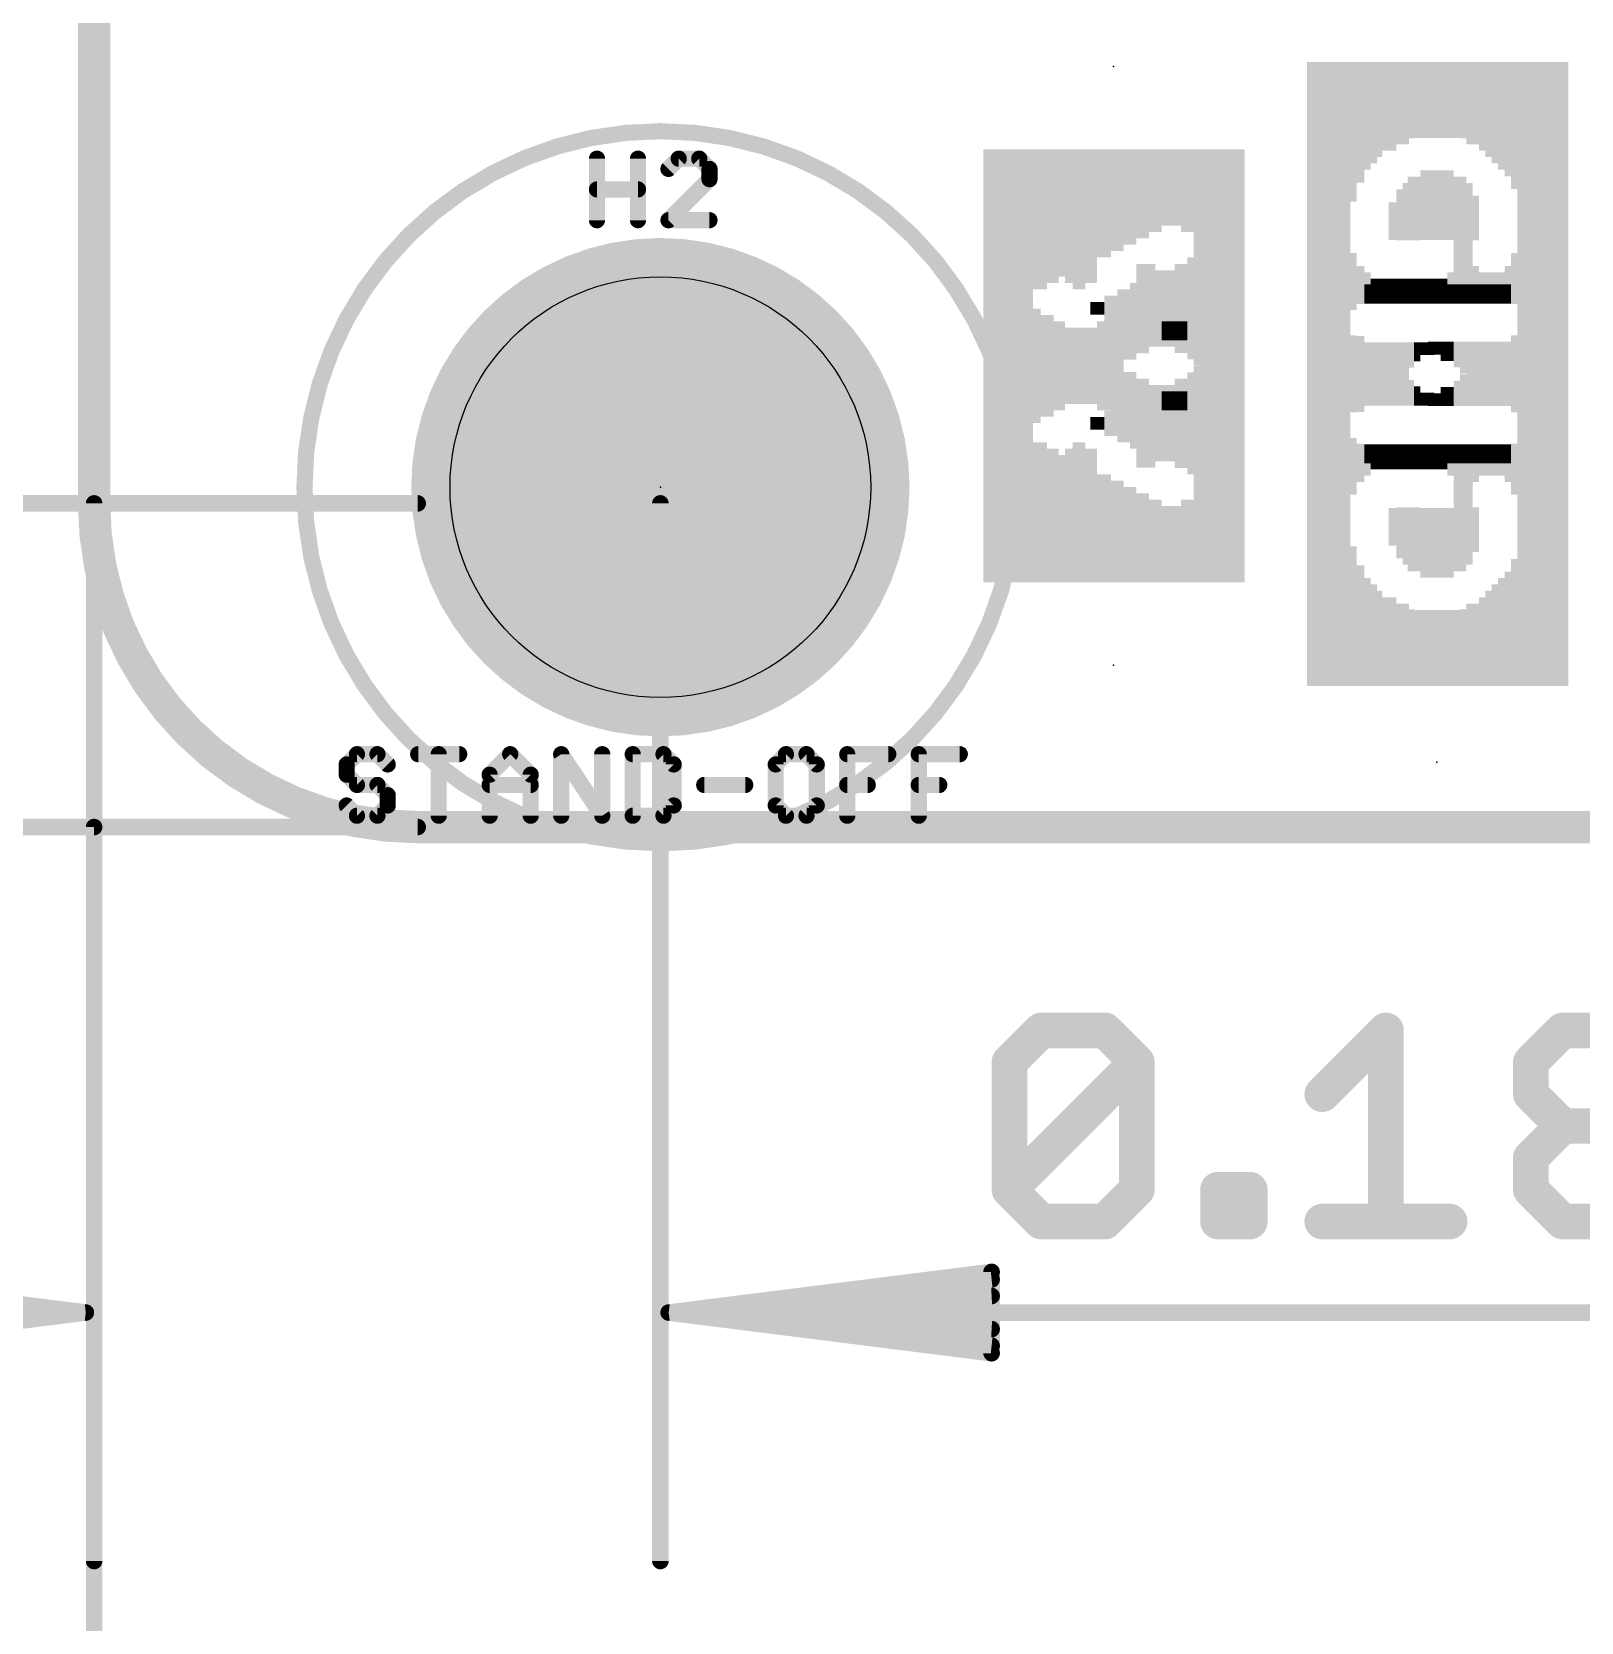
# Model space of a CAD drawing. Extents: x -38 to 69, y -24 to 44.
# Drawn here: x -0.49 to 11.67, y -6.24 to 6.24 of the extents above; entities that cross this region are included whole.
import ezdxf

# ---------------------------------------------------------------- set-up
doc = ezdxf.new("R2010")
doc.units = 0
for name, color, linetype in [('1', 12, 'CONTINUOUS'), ('16', 132, 'CONTINUOUS'), ('20', 53, 'CONTINUOUS'), ('21', 41, 'CONTINUOUS'), ('22', 40, 'CONTINUOUS'), ('23', 53, 'CONTINUOUS'), ('24', 53, 'CONTINUOUS'), ('25', 253, 'CONTINUOUS'), ('27', 253, 'CONTINUOUS'), ('29', 253, 'CONTINUOUS'), ('30', 253, 'CONTINUOUS'), ('39', 12, 'CONTINUOUS'), ('41', 12, 'CONTINUOUS'), ('42', 132, 'CONTINUOUS'), ('47', 253, 'CONTINUOUS')]:
    doc.layers.add(name, color=color, linetype=linetype)

# ---------------------------------------------------------------- blocks, each defined once
blk = doc.blocks.new('RECT')
blk.add_solid([(-0.5, -0.5), (0.5, -0.5), (-0.5, 0.5), (0.5, 0.5)])

msp = doc.modelspace()

# ---------------------------------------------------------------- linework, layer by layer
at = {"layer": '1', "const_width": 0.254}
for points in [[(0, 31.115), (0, 2.54)], [(2.54, 0), (31.75, 0)]]:
    msp.add_lwpolyline(points, dxfattribs=at)
at = {"layer": '1'}
for points, const_width in [([(0, 2.54, 0.4142), (2.54, 0)], 0.254), ([(0.0635, 2.54, 1), (-0.0635, 2.54)], 0.127), ([(-0.0635, 2.54, 1), (0.0635, 2.54)], 0.127), ([(2.54, 0.0635, 1), (2.54, -0.0635)], 0.127), ([(2.54, -0.0635, 1), (2.54, 0.0635)], 0.127)]:
    msp.add_lwpolyline(points, format="xyb", dxfattribs=dict(at, const_width=const_width))
at = {"layer": '16', "const_width": 0.254}
for points in [[(0, 2.54), (0, 31.115)], [(31.75, 0), (2.54, 0)]]:
    msp.add_lwpolyline(points, dxfattribs=at)
at = {"layer": '16'}
for points, const_width in [([(0, 2.54, 0.4142), (2.54, 0)], 0.254), ([(0.0635, 2.54, 1), (-0.0635, 2.54)], 0.127), ([(-0.0635, 2.54, 1), (0.0635, 2.54)], 0.127), ([(2.54, 0.0635, 1), (2.54, -0.0635)], 0.127), ([(2.54, -0.0635, 1), (2.54, 0.0635)], 0.127)]:
    msp.add_lwpolyline(points, format="xyb", dxfattribs=dict(at, const_width=const_width))
at = {"layer": '20', "const_width": 0.254}
for points in [[(0, 31.115), (0, 2.54)], [(2.54, 0), (31.75, 0)]]:
    msp.add_lwpolyline(points, dxfattribs=at)
at = {"layer": '20'}
for points, const_width in [([(0, 2.54, 0.4142), (2.54, 0)], 0.254), ([(0.0635, 2.54, 1), (-0.0635, 2.54)], 0.127), ([(-0.0635, 2.54, 1), (0.0635, 2.54)], 0.127), ([(2.54, 0.0635, 1), (2.54, -0.0635)], 0.127), ([(2.54, -0.0635, 1), (2.54, 0.0635)], 0.127)]:
    msp.add_lwpolyline(points, format="xyb", dxfattribs=dict(at, const_width=const_width))
msp.add_circle((4.445, 2.667), 1.651, dxfattribs=at)
at = {"layer": '23'}
for p in [(8.001, 5.969), (4.445, 2.667)]:
    msp.add_point(p, dxfattribs=at)
at = {"layer": '24'}
for p in [(8.001, 1.27), (10.541, 0.508)]:
    msp.add_point(p, dxfattribs=at)
at = {"layer": '25', "const_width": 0.0635}
for points in [[(3.9789, 5.2455, 1), (3.9154, 5.2455)], [(4.3009, 5.2455, 1), (4.2374, 5.2455)], [(4.589, 5.2773, 1), (4.589, 5.2138)], [(4.6115, 5.2231, 1), (4.5665, 5.268)], [(4.7725, 5.268, 1), (4.7276, 5.2231)], [(4.75, 5.2138, 1), (4.75, 5.2773)], [(4.486, 5.1875, 1), (4.531, 5.1426)], [(4.8623, 5.165, 1), (4.7988, 5.165)], [(4.8081, 5.1426, 1), (4.853, 5.1875)], [(4.853, 5.0621, 1), (4.8081, 5.107)], [(3.9472, 5.0358, 1), (3.9472, 4.9723)], [(4.2692, 4.9723, 1), (4.2692, 5.0358)], [(4.7988, 5.0845, 1), (4.8623, 5.0845)], [(3.9154, 4.7625, 1), (3.9789, 4.7625)], [(4.2374, 4.7625, 1), (4.3009, 4.7625)], [(4.486, 4.785, 1), (4.531, 4.74)], [(4.5085, 4.7942, 1), (4.5085, 4.7308)], [(4.8305, 4.7308, 1), (4.8305, 4.7942)]]:
    msp.add_lwpolyline(points, format="xyb", dxfattribs=at)
at = {"layer": '25', "const_width": 0.127}
for points in [[(3.9472, 4.7625), (3.9472, 5.2455)], [(4.2692, 5.2455), (4.2692, 4.7625)], [(4.589, 5.2455), (4.5085, 5.165)], [(4.75, 5.2455), (4.589, 5.2455)], [(4.8305, 5.165), (4.75, 5.2455)], [(4.5085, 4.7625), (4.8305, 5.0845)], [(4.8305, 5.0845), (4.8305, 5.165)], [(3.9472, 5.004), (4.2692, 5.004)], [(4.8305, 4.7625), (4.5085, 4.7625)]]:
    msp.add_lwpolyline(points, dxfattribs=at)
at = {"layer": '27', "const_width": 0.127}
for points in [[(2.0631, 0.5719), (1.9826, 0.4914)], [(2.2241, 0.5719), (2.0631, 0.5719)], [(2.3046, 0.4914), (2.2241, 0.5719)], [(2.5439, 0.5719), (2.8659, 0.5719)], [(2.7049, 0.0889), (2.7049, 0.5719)], [(3.1052, 0.4109), (3.2662, 0.5719)], [(3.2662, 0.5719), (3.4272, 0.4109)], [(3.6665, 0.0889), (3.6665, 0.5719)], [(3.6665, 0.5719), (3.9885, 0.0889)], [(3.9885, 0.0889), (3.9885, 0.5719)], [(4.2278, 0.5719), (4.2278, 0.0889)], [(4.4693, 0.5719), (4.2278, 0.5719)], [(4.5498, 0.4914), (4.4693, 0.5719)], [(5.431, 0.5719), (5.3505, 0.4914)], [(5.592, 0.5719), (5.431, 0.5719)], [(5.6725, 0.4914), (5.592, 0.5719)], [(5.9118, 0.0889), (5.9118, 0.5719)], [(5.9118, 0.5719), (6.2338, 0.5719)], [(6.4731, 0.0889), (6.4731, 0.5719)], [(6.4731, 0.5719), (6.7951, 0.5719)], [(1.9826, 0.4914), (1.9826, 0.4109)], [(4.5498, 0.1694), (4.5498, 0.4914)], [(5.3505, 0.4914), (5.3505, 0.1694)], [(5.6725, 0.1694), (5.6725, 0.4914)], [(1.9826, 0.4109), (2.0631, 0.3304)], [(2.0631, 0.3304), (2.2241, 0.3304)], [(2.2241, 0.3304), (2.3046, 0.2499)], [(3.1052, 0.0889), (3.1052, 0.4109)], [(3.1052, 0.3304), (3.4272, 0.3304)], [(3.4272, 0.4109), (3.4272, 0.0889)], [(4.7891, 0.3304), (5.1112, 0.3304)], [(5.9118, 0.3304), (6.0728, 0.3304)], [(6.4731, 0.3304), (6.6341, 0.3304)], [(2.3046, 0.2499), (2.3046, 0.1694)], [(2.0631, 0.0889), (1.9826, 0.1694)], [(2.2241, 0.0889), (2.0631, 0.0889)], [(2.3046, 0.1694), (2.2241, 0.0889)], [(4.2278, 0.0889), (4.4693, 0.0889)], [(4.4693, 0.0889), (4.5498, 0.1694)], [(5.3505, 0.1694), (5.431, 0.0889)], [(5.431, 0.0889), (5.592, 0.0889)], [(5.592, 0.0889), (5.6725, 0.1694)]]:
    msp.add_lwpolyline(points, dxfattribs=at)
at = {"layer": '27', "const_width": 0.0635}
for points in [[(2.0631, 0.6037, 1), (2.0631, 0.5402)], [(2.0856, 0.5495, 1), (2.0406, 0.5944)], [(2.2466, 0.5944, 1), (2.2017, 0.5495)], [(2.2241, 0.5402, 1), (2.2241, 0.6037)], [(2.5439, 0.6037, 1), (2.5439, 0.5402)], [(2.7367, 0.5719, 1), (2.6732, 0.5719)], [(2.8659, 0.5402, 1), (2.8659, 0.6037)], [(3.2887, 0.5944, 1), (3.2438, 0.5495)], [(3.2887, 0.5495, 1), (3.2438, 0.5944)], [(3.6983, 0.5719, 1), (3.6348, 0.5719)], [(3.6929, 0.5895, 1), (3.6401, 0.5543)], [(4.0203, 0.5719, 1), (3.9568, 0.5719)], [(4.2278, 0.6037, 1), (4.2278, 0.5402)], [(4.2596, 0.5719, 1), (4.1961, 0.5719)], [(4.4918, 0.5944, 1), (4.4469, 0.5495)], [(4.4693, 0.5402, 1), (4.4693, 0.6037)], [(5.431, 0.6037, 1), (5.431, 0.5402)], [(5.4534, 0.5495, 1), (5.4085, 0.5944)], [(5.6144, 0.5944, 1), (5.5695, 0.5495)], [(5.592, 0.5402, 1), (5.592, 0.6037)], [(5.9435, 0.5719, 1), (5.88, 0.5719)], [(5.9118, 0.6037, 1), (5.9118, 0.5402)], [(6.2338, 0.5402, 1), (6.2338, 0.6037)], [(6.5048, 0.5719, 1), (6.4413, 0.5719)], [(6.4731, 0.6037, 1), (6.4731, 0.5402)], [(6.7951, 0.5402, 1), (6.7951, 0.6037)], [(2.0144, 0.4914, 1), (1.9509, 0.4914)], [(1.9601, 0.5139, 1), (2.0051, 0.469)], [(2.2822, 0.469, 1), (2.3271, 0.5139)], [(4.5816, 0.4914, 1), (4.5181, 0.4914)], [(4.5274, 0.469, 1), (4.5723, 0.5139)], [(5.3822, 0.4914, 1), (5.3187, 0.4914)], [(5.328, 0.5139, 1), (5.3729, 0.469)], [(5.7042, 0.4914, 1), (5.6407, 0.4914)], [(5.65, 0.469, 1), (5.6949, 0.5139)], [(2.0051, 0.4334, 1), (1.9601, 0.3885)], [(1.9509, 0.4109, 1), (2.0144, 0.4109)], [(2.0631, 0.3622, 1), (2.0631, 0.2987)], [(2.0406, 0.308, 1), (2.0856, 0.3529)], [(2.2466, 0.3529, 1), (2.2017, 0.308)], [(2.2241, 0.2987, 1), (2.2241, 0.3622)], [(3.137, 0.4109, 1), (3.0735, 0.4109)], [(3.1052, 0.3622, 1), (3.1052, 0.2987)], [(3.0828, 0.4334, 1), (3.1277, 0.3885)], [(3.459, 0.4109, 1), (3.3955, 0.4109)], [(3.4048, 0.3885, 1), (3.4497, 0.4334)], [(3.4272, 0.2987, 1), (3.4272, 0.3622)], [(4.7891, 0.3622, 1), (4.7891, 0.2987)], [(5.1112, 0.2987, 1), (5.1112, 0.3622)], [(5.9118, 0.3622, 1), (5.9118, 0.2987)], [(6.0728, 0.2987, 1), (6.0728, 0.3622)], [(6.4731, 0.3622, 1), (6.4731, 0.2987)], [(6.6341, 0.2987, 1), (6.6341, 0.3622)], [(2.3364, 0.2499, 1), (2.2729, 0.2499)], [(2.2822, 0.2275, 1), (2.3271, 0.2724)], [(2.0051, 0.1919, 1), (1.9601, 0.1469)], [(2.0631, 0.1207, 1), (2.0631, 0.0572)], [(2.0406, 0.0664, 1), (2.0856, 0.1114)], [(2.2017, 0.1114, 1), (2.2466, 0.0664)], [(2.2241, 0.0572, 1), (2.2241, 0.1207)], [(2.2729, 0.1694, 1), (2.3364, 0.1694)], [(2.3271, 0.1469, 1), (2.2822, 0.1919)], [(3.9621, 0.0713, 1), (4.015, 0.1065)], [(4.2278, 0.1207, 1), (4.2278, 0.0572)], [(4.4469, 0.1114, 1), (4.4918, 0.0664)], [(4.4693, 0.0572, 1), (4.4693, 0.1207)], [(4.5181, 0.1694, 1), (4.5816, 0.1694)], [(4.5723, 0.1469, 1), (4.5274, 0.1919)], [(5.3729, 0.1919, 1), (5.328, 0.1469)], [(5.3187, 0.1694, 1), (5.3822, 0.1694)], [(5.431, 0.1207, 1), (5.431, 0.0572)], [(5.4085, 0.0664, 1), (5.4534, 0.1114)], [(5.5695, 0.1114, 1), (5.6144, 0.0664)], [(5.592, 0.0572, 1), (5.592, 0.1207)], [(5.6407, 0.1694, 1), (5.7042, 0.1694)], [(5.6949, 0.1469, 1), (5.65, 0.1919)], [(2.6732, 0.0889, 1), (2.7367, 0.0889)], [(3.0735, 0.0889, 1), (3.137, 0.0889)], [(3.3955, 0.0889, 1), (3.459, 0.0889)], [(3.6348, 0.0889, 1), (3.6983, 0.0889)], [(3.9568, 0.0889, 1), (4.0203, 0.0889)], [(4.1961, 0.0889, 1), (4.2596, 0.0889)], [(5.88, 0.0889, 1), (5.9435, 0.0889)], [(6.4413, 0.0889, 1), (6.5048, 0.0889)]]:
    msp.add_lwpolyline(points, format="xyb", dxfattribs=at)
at = {"layer": '29', "const_width": 1.7526}
msp.add_lwpolyline([(4.445, 1.7907, 1), (4.445, 3.5433, 1), (4.445, 1.7907)], format="xyb", dxfattribs=at)
at = {"layer": '30', "const_width": 1.7526}
msp.add_lwpolyline([(4.445, 1.7907, 1), (4.445, 3.5433, 1), (4.445, 1.7907)], format="xyb", dxfattribs=at)
at = {"layer": '39', "const_width": 0.127}
msp.add_lwpolyline([(4.445, -0.127, 1), (4.445, 5.461, 1), (4.445, -0.127)], format="xyb", dxfattribs=at)
at = {"layer": '41'}
for points, const_width in [([(4.445, 4.5212, 1), (4.445, 0.8128)], 0.2032), ([(4.445, 0.8128, 1), (4.445, 4.5212)], 0.2032), ([(4.445, 4.572, 1), (4.445, 4.4704)], 0.1016), ([(4.445, 4.4704, 1), (4.445, 4.572)], 0.1016), ([(4.445, 0.8636, 1), (4.445, 0.762)], 0.1016), ([(4.445, 0.762, 1), (4.445, 0.8636)], 0.1016)]:
    msp.add_lwpolyline(points, format="xyb", dxfattribs=dict(at, const_width=const_width))
at = {"layer": '42'}
for points, const_width in [([(4.445, 4.5212, 1), (4.445, 0.8128)], 0.2032), ([(4.445, 0.8128, 1), (4.445, 4.5212)], 0.2032), ([(4.445, 4.572, 1), (4.445, 4.4704)], 0.1016), ([(4.445, 4.4704, 1), (4.445, 4.572)], 0.1016), ([(4.445, 0.8636, 1), (4.445, 0.762)], 0.1016), ([(4.445, 0.762, 1), (4.445, 0.8636)], 0.1016)]:
    msp.add_lwpolyline(points, format="xyb", dxfattribs=dict(at, const_width=const_width))
at = {"layer": '47'}
for points, const_width in [([(2.54, 2.54), (-5.76, 2.54)], 0.13), ([(0, 2.54), (0, -5.76)], 0.13), ([(4.445, 2.54), (4.445, -5.76)], 0.13), ([(0, 0), (-10.84, 0)], 0.13), ([(2.54, 0), (-5.76, 0)], 0.13), ([(0, 0), (0, -12.11)], 0.13), ([(7.1847, -1.8459), (7.4347, -1.5959)], 0.2794), ([(7.4347, -1.5959), (7.9346, -1.5959)], 0.2794), ([(7.9346, -1.5959), (8.1846, -1.8459)], 0.2794), ([(9.6404, -2.0959), (10.1404, -1.5959)], 0.2794), ([(10.1404, -1.5959), (10.1404, -3.0958)], 0.2794), ([(11.2776, -1.8459), (11.5276, -1.5959)], 0.2794), ([(11.5276, -1.5959), (12.0275, -1.5959)], 0.2794), ([(7.1847, -2.8458), (7.1847, -1.8459)], 0.2794), ([(7.1847, -2.8458), (8.1846, -1.8459)], 0.2794), ([(8.1846, -1.8459), (8.1846, -2.8458)], 0.2794), ([(11.2776, -2.0959), (11.2776, -1.8459)], 0.2794), ([(11.5276, -2.3459), (11.2776, -2.0959)], 0.2794), ([(11.2776, -2.5958), (11.5276, -2.3459)], 0.2794), ([(11.5276, -2.3459), (12.0275, -2.3459)], 0.2794), ([(11.2776, -2.8458), (11.2776, -2.5958)], 0.2794), ([(7.4347, -3.0958), (7.1847, -2.8458)], 0.2794), ([(8.1846, -2.8458), (7.9346, -3.0958)], 0.2794), ([(8.8219, -3.0958), (8.8219, -2.8458)], 0.2794), ([(8.8219, -2.8458), (9.0718, -2.8458)], 0.2794), ([(9.0718, -2.8458), (9.0718, -3.0958)], 0.2794), ([(11.5276, -3.0958), (11.2776, -2.8458)], 0.2794), ([(7.9346, -3.0958), (7.4347, -3.0958)], 0.2794), ([(9.0718, -3.0958), (8.8219, -3.0958)], 0.2794), ([(9.6404, -3.0958), (10.6404, -3.0958)], 0.2794), ([(12.0275, -3.0958), (11.5276, -3.0958)], 0.2794), ([(-0.065, -3.81), (-2.6, -3.4908)], 0.13), ([(-0.065, -3.81), (-2.6, -3.55)], 0.13), ([(4.51, -3.81), (7.045, -3.4908)], 0.13), ([(4.51, -3.81), (7.045, -3.55)], 0.13), ([(7.045, -3.4908), (7.045, -4.1292)], 0.13), ([(-0.065, -3.81), (-2.6, -3.68)], 0.13), ([(4.51, -3.81), (7.045, -3.68)], 0.13), ([(-0.065, -3.81), (-5.2, -3.81)], 0.13), ([(-2.6, -4.1292), (-0.065, -3.81)], 0.13), ([(-2.6, -3.94), (-0.065, -3.81)], 0.13), ([(-2.6, -4.07), (-0.065, -3.81)], 0.13), ([(4.51, -3.81), (12.0078, -3.81)], 0.13), ([(7.045, -4.1292), (4.51, -3.81)], 0.13), ([(7.045, -3.94), (4.51, -3.81)], 0.13), ([(7.045, -4.07), (4.51, -3.81)], 0.13)]:
    msp.add_lwpolyline(points, dxfattribs=dict(at, const_width=const_width))
for points, const_width in [([(0.0325, 2.54, 1), (-0.0325, 2.54)], 0.065), ([(2.54, 2.5075, 1), (2.54, 2.5725)], 0.065), ([(4.4775, 2.54, 1), (4.4125, 2.54)], 0.065), ([(0.0325, 0, 1), (-0.0325, 0)], 0.065), ([(0, -0.0325, 1), (0, 0.0325)], 0.065), ([(2.54, -0.0325, 1), (2.54, 0.0325)], 0.065), ([(7.4347, -1.5261, 1), (7.4347, -1.6658)], 0.1397), ([(7.4841, -1.6453, 1), (7.3853, -1.5465)], 0.1397), ([(7.984, -1.5465, 1), (7.8852, -1.6453)], 0.1397), ([(7.9346, -1.6658, 1), (7.9346, -1.5261)], 0.1397), ([(10.2102, -1.5959, 1), (10.0705, -1.5959)], 0.1397), ([(10.1898, -1.6453, 1), (10.091, -1.5465)], 0.1397), ([(11.5276, -1.5261, 1), (11.5276, -1.6658)], 0.1397), ([(11.577, -1.6453, 1), (11.4782, -1.5465)], 0.1397), ([(7.2546, -1.8459, 1), (7.1149, -1.8459)], 0.1397), ([(7.1353, -1.7965, 1), (7.2341, -1.8953)], 0.1397), ([(8.2545, -1.8459, 1), (8.1148, -1.8459)], 0.1397), ([(8.234, -1.8953, 1), (8.1352, -1.7965)], 0.1397), ([(8.1352, -1.8953, 1), (8.234, -1.7965)], 0.1397), ([(11.3474, -1.8459, 1), (11.2077, -1.8459)], 0.1397), ([(11.2282, -1.7965, 1), (11.327, -1.8953)], 0.1397), ([(9.591, -2.0465, 1), (9.6898, -2.1453)], 0.1397), ([(11.327, -2.0465, 1), (11.2282, -2.1453)], 0.1397), ([(11.2077, -2.0959, 1), (11.3474, -2.0959)], 0.1397), ([(11.5276, -2.276, 1), (11.5276, -2.4157)], 0.1397), ([(11.577, -2.3953, 1), (11.4782, -2.2965)], 0.1397), ([(11.4782, -2.3953, 1), (11.577, -2.2965)], 0.1397), ([(11.3474, -2.5958, 1), (11.2077, -2.5958)], 0.1397), ([(11.2282, -2.5464, 1), (11.327, -2.6452)], 0.1397), ([(7.2341, -2.7964, 1), (7.1353, -2.8952)], 0.1397), ([(7.1353, -2.7964, 1), (7.2341, -2.8952)], 0.1397), ([(8.234, -2.8952, 1), (8.1352, -2.7964)], 0.1397), ([(8.8917, -2.8458, 1), (8.752, -2.8458)], 0.1397), ([(8.8219, -2.776, 1), (8.8219, -2.9157)], 0.1397), ([(9.1417, -2.8458, 1), (9.002, -2.8458)], 0.1397), ([(9.0718, -2.9157, 1), (9.0718, -2.776)], 0.1397), ([(11.327, -2.7964, 1), (11.2282, -2.8952)], 0.1397), ([(7.1149, -2.8458, 1), (7.2546, -2.8458)], 0.1397), ([(8.1148, -2.8458, 1), (8.2545, -2.8458)], 0.1397), ([(11.2077, -2.8458, 1), (11.3474, -2.8458)], 0.1397), ([(7.4347, -3.0259, 1), (7.4347, -3.1657)], 0.1397), ([(7.3853, -3.1452, 1), (7.4841, -3.0464)], 0.1397), ([(7.8852, -3.0464, 1), (7.984, -3.1452)], 0.1397), ([(7.9346, -3.1657, 1), (7.9346, -3.0259)], 0.1397), ([(8.8219, -3.0259, 1), (8.8219, -3.1657)], 0.1397), ([(9.0718, -3.1657, 1), (9.0718, -3.0259)], 0.1397), ([(9.6404, -3.0259, 1), (9.6404, -3.1657)], 0.1397), ([(10.6404, -3.1657, 1), (10.6404, -3.0259)], 0.1397), ([(11.5276, -3.0259, 1), (11.5276, -3.1657)], 0.1397), ([(11.4782, -3.1452, 1), (11.577, -3.0464)], 0.1397), ([(8.752, -3.0958, 1), (8.8917, -3.0958)], 0.1397), ([(9.002, -3.0958, 1), (9.1417, -3.0958)], 0.1397), ([(10.0705, -3.0958, 1), (10.2102, -3.0958)], 0.1397), ([(7.0775, -3.4908, 1), (7.0125, -3.4908)], 0.065), ([(7.0491, -3.523, 1), (7.0409, -3.4585)], 0.065), ([(7.0483, -3.5823, 1), (7.0417, -3.5177)], 0.065), ([(7.0467, -3.7125, 1), (7.0433, -3.6475)], 0.065), ([(-0.0609, -3.8422, 1), (-0.0691, -3.7778)], 0.065), ([(-0.0691, -3.8422, 1), (-0.0609, -3.7778)], 0.065), ([(-0.0617, -3.8423, 1), (-0.0683, -3.7777)], 0.065), ([(-0.0683, -3.8423, 1), (-0.0617, -3.7777)], 0.065), ([(-0.0667, -3.8425, 1), (-0.0633, -3.7775)], 0.065), ([(-0.0633, -3.8425, 1), (-0.0667, -3.7775)], 0.065), ([(-0.065, -3.8425, 1), (-0.065, -3.7775)], 0.065), ([(4.51, -3.7775, 1), (4.51, -3.8425)], 0.065), ([(4.5141, -3.7778, 1), (4.5059, -3.8422)], 0.065), ([(4.5083, -3.7775, 1), (4.5117, -3.8425)], 0.065), ([(4.5117, -3.7775, 1), (4.5083, -3.8425)], 0.065), ([(4.5133, -3.7777, 1), (4.5067, -3.8423)], 0.065), ([(4.5067, -3.7777, 1), (4.5133, -3.8423)], 0.065), ([(4.5059, -3.7778, 1), (4.5141, -3.8422)], 0.065), ([(7.0433, -3.9725, 1), (7.0467, -3.9075)], 0.065), ([(7.0125, -4.1292, 1), (7.0775, -4.1292)], 0.065), ([(7.0409, -4.1615, 1), (7.0491, -4.097)], 0.065), ([(7.0417, -4.1023, 1), (7.0483, -4.0377)], 0.065), ([(-0.0325, -5.76, 1), (0.0325, -5.76)], 0.065), ([(4.4125, -5.76, 1), (4.4775, -5.76)], 0.065)]:
    msp.add_lwpolyline(points, format="xyb", dxfattribs=dict(at, const_width=const_width))

# ---------------------------------------------------------------- block references
at = {"layer": '21', "rotation": 270}
for p, xscale, yscale in [((9.546, 3.579), 4.85, 0.05), ((9.591, 3.579), 4.85, 0.04), ((9.636, 3.579), 4.85, 0.05), ((9.691, 3.579), 4.85, 0.06), ((9.746, 3.579), 4.85, 0.05), ((9.796, 3.579), 4.85, 0.05), ((9.836, 3.579), 4.85, 0.05), ((9.941, 5.554), 0.9, 0.06), ((9.996, 5.604), 0.8, 0.05), ((10.046, 5.629), 0.75, 0.05), ((10.086, 5.654), 0.7, 0.05), ((10.136, 5.679), 0.65, 0.05), ((10.191, 5.679), 0.65, 0.06), ((10.246, 5.704), 0.6, 0.05), ((10.296, 5.704), 0.6, 0.05), ((10.336, 5.704), 0.6, 0.05), ((10.386, 5.729), 0.55, 0.05), ((10.441, 5.729), 0.55, 0.06), ((10.496, 5.729), 0.55, 0.05), ((10.546, 5.729), 0.55, 0.05), ((10.596, 5.729), 0.55, 0.05), ((10.646, 5.729), 0.55, 0.05), ((10.696, 5.729), 0.55, 0.05), ((10.746, 5.704), 0.6, 0.05), ((10.796, 5.704), 0.6, 0.05), ((10.846, 5.704), 0.6, 0.05), ((10.896, 5.679), 0.65, 0.05), ((10.946, 5.654), 0.7, 0.05), ((10.996, 5.654), 0.7, 0.05), ((11.046, 5.604), 0.8, 0.05), ((11.096, 5.579), 0.85, 0.05), ((11.146, 5.529), 0.95, 0.05), ((11.196, 5.479), 1.05, 0.05), ((11.246, 3.579), 4.85, 0.05), ((11.296, 3.579), 4.85, 0.05), ((11.346, 3.579), 4.85, 0.05), ((11.396, 3.579), 4.85, 0.05), ((11.446, 3.579), 4.85, 0.05), ((11.496, 3.579), 4.85, 0.05), ((11.546, 3.579), 4.85, 0.05), ((7.006, 3.644), 3.35, 0.05), ((7.051, 3.644), 3.35, 0.04), ((7.096, 3.644), 3.35, 0.05), ((7.151, 3.644), 3.35, 0.06), ((7.206, 3.644), 3.35, 0.05), ((7.256, 3.644), 3.35, 0.05), ((7.296, 3.644), 3.35, 0.05), ((7.346, 4.969), 0.7, 0.05), ((7.401, 4.994), 0.65, 0.06), ((7.456, 5.044), 0.55, 0.05), ((7.506, 5.044), 0.55, 0.05), ((7.546, 5.069), 0.5, 0.05), ((7.596, 5.044), 0.55, 0.05), ((7.651, 5.019), 0.6, 0.06), ((7.706, 4.994), 0.65, 0.05), ((7.756, 4.769), 1.1, 0.05), ((7.796, 4.794), 1.05, 0.05), ((7.846, 4.994), 0.65, 0.05), ((7.901, 5.044), 0.55, 0.06), ((7.956, 5.044), 0.55, 0.05), ((8.006, 5.044), 0.55, 0.05), ((8.056, 5.044), 0.55, 0.05), ((8.106, 5.044), 0.55, 0.05), ((8.156, 5.044), 0.55, 0.05), ((8.206, 5.019), 0.6, 0.05), ((8.256, 5.019), 0.6, 0.05), ((8.306, 5.019), 0.6, 0.05), ((8.356, 5.019), 0.6, 0.05), ((8.406, 5.019), 0.6, 0.05), ((8.456, 5.019), 0.6, 0.05), ((8.506, 5.019), 0.6, 0.05), ((8.556, 4.994), 0.65, 0.05), ((8.606, 4.994), 0.65, 0.05), ((8.656, 4.494), 1.65, 0.05), ((8.706, 3.644), 3.35, 0.05), ((8.756, 3.644), 3.35, 0.05), ((8.806, 3.644), 3.35, 0.05), ((8.856, 3.644), 3.35, 0.05), ((8.906, 3.644), 3.35, 0.05), ((8.956, 3.644), 3.35, 0.05), ((9.006, 3.644), 3.35, 0.05), ((10.441, 5.004), 0.3, 0.06), ((10.496, 5.004), 0.3, 0.05), ((10.546, 5.004), 0.3, 0.05), ((10.596, 5.004), 0.3, 0.05), ((10.646, 4.979), 0.35, 0.05), ((10.246, 4.804), 0.4, 0.05), ((10.296, 4.829), 0.45, 0.05), ((10.336, 4.854), 0.5, 0.05), ((10.386, 4.854), 0.5, 0.05), ((10.696, 4.629), 0.95, 0.05), ((10.746, 4.629), 0.95, 0.05), ((10.796, 4.604), 0.9, 0.05), ((10.191, 4.779), 0.25, 0.06), ((10.846, 4.779), 0.35, 0.05), ((11.196, 2.904), 3.5, 0.05), ((7.651, 4.394), 0.25, 0.06), ((7.706, 4.394), 0.35, 0.05), ((9.886, 4.304), 0.4, 0.05), ((11.146, 4.304), 0.4, 0.05), ((7.846, 4.369), 0.2, 0.05), ((8.206, 4.069), 0.7, 0.05), ((8.256, 4.069), 0.7, 0.05), ((8.306, 4.094), 0.65, 0.05), ((9.941, 4.254), 0.3, 0.06), ((10.846, 4.279), 0.25, 0.05), ((11.096, 4.279), 0.25, 0.05), ((9.996, 4.254), 0.2, 0.05), ((10.046, 4.229), 0.15, 0.05), ((10.086, 4.229), 0.15, 0.05), ((10.136, 4.229), 0.15, 0.05), ((10.191, 4.229), 0.15, 0.06), ((10.246, 4.229), 0.15, 0.05), ((10.296, 4.229), 0.15, 0.05), ((10.336, 4.229), 0.15, 0.05), ((10.386, 4.229), 0.15, 0.05), ((10.441, 4.229), 0.15, 0.06), ((10.496, 4.229), 0.15, 0.05), ((10.546, 4.229), 0.15, 0.05), ((10.596, 4.229), 0.15, 0.05), ((10.646, 4.254), 0.2, 0.05), ((10.896, 4.254), 0.2, 0.05), ((10.946, 4.254), 0.2, 0.05), ((10.996, 4.254), 0.2, 0.05), ((11.046, 4.254), 0.2, 0.05), ((7.346, 3.719), 0.9, 0.05), ((8.106, 3.894), 0.45, 0.05), ((8.156, 3.919), 0.5, 0.05), ((7.401, 3.694), 0.75, 0.06), ((7.456, 3.669), 0.7, 0.05), ((7.506, 3.694), 0.65, 0.05), ((8.006, 3.819), 0.4, 0.05), ((8.056, 3.819), 0.4, 0.05), ((8.356, 3.894), 0.25, 0.05), ((7.546, 3.669), 0.6, 0.05), ((7.596, 3.694), 0.55, 0.05), ((7.651, 3.669), 0.5, 0.06), ((7.706, 3.694), 0.45, 0.05), ((7.756, 3.694), 0.45, 0.05), ((7.796, 3.719), 0.4, 0.05), ((7.846, 3.719), 0.4, 0.05), ((7.901, 3.769), 0.4, 0.06), ((7.956, 3.769), 0.4, 0.05), ((8.406, 3.894), 0.15, 0.05), ((8.456, 3.894), 0.15, 0.05), ((8.506, 3.894), 0.15, 0.05), ((8.556, 3.894), 0.15, 0.05), ((8.606, 3.869), 0.2, 0.05), ((9.886, 3.554), 0.6, 0.05), ((9.941, 3.579), 0.55, 0.06), ((9.996, 3.579), 0.45, 0.05), ((10.046, 3.604), 0.4, 0.05), ((10.086, 3.604), 0.4, 0.05), ((10.136, 3.629), 0.35, 0.05), ((10.191, 3.654), 0.3, 0.06), ((10.246, 3.679), 0.25, 0.05), ((10.296, 3.679), 0.25, 0.05), ((10.336, 3.704), 0.2, 0.05), ((10.386, 3.729), 0.15, 0.05), ((10.441, 3.754), 0.1, 0.06), ((10.496, 3.754), 0.1, 0.05), ((10.546, 3.779), 0.05, 0.05), ((10.996, 3.529), 0.45, 0.05), ((11.046, 3.529), 0.45, 0.05), ((11.096, 3.554), 0.5, 0.05), ((11.146, 3.554), 0.6, 0.05), ((10.896, 3.479), 0.35, 0.05), ((10.946, 3.504), 0.4, 0.05), ((8.506, 3.169), 0.7, 0.05), ((8.556, 3.169), 0.7, 0.05), ((8.606, 3.169), 0.8, 0.05), ((8.656, 3.169), 0.9, 0.05), ((10.696, 3.404), 0.2, 0.05), ((10.746, 3.429), 0.25, 0.05), ((10.796, 3.454), 0.3, 0.05), ((10.846, 3.454), 0.3, 0.05), ((8.306, 3.169), 0.5, 0.05), ((8.356, 3.144), 0.55, 0.05), ((8.406, 3.169), 0.6, 0.05), ((8.456, 3.169), 0.6, 0.05), ((10.546, 3.354), 0.1, 0.05), ((10.596, 3.379), 0.15, 0.05), ((10.646, 3.379), 0.15, 0.05), ((7.956, 3.169), 0.2, 0.05), ((8.006, 3.169), 0.2, 0.05), ((8.056, 3.169), 0.3, 0.05), ((8.106, 3.169), 0.3, 0.05), ((8.156, 3.169), 0.4, 0.05), ((8.206, 3.169), 0.4, 0.05), ((8.256, 3.144), 0.45, 0.05), ((10.496, 3.329), 0.05, 0.05), ((7.846, 3.169), 0.1, 0.05), ((7.901, 3.169), 0.1, 0.06), ((7.346, 2.519), 1.1, 0.05), ((7.401, 2.494), 1.05, 0.06), ((7.456, 2.494), 1.05, 0.05), ((9.886, 2.929), 0.25, 0.05), ((9.941, 2.904), 0.2, 0.06), ((9.996, 2.929), 0.15, 0.05), ((10.046, 2.929), 0.15, 0.05), ((10.086, 2.929), 0.15, 0.05), ((10.136, 2.929), 0.15, 0.05), ((10.191, 2.929), 0.15, 0.06), ((10.246, 2.929), 0.15, 0.05), ((10.296, 2.929), 0.15, 0.05), ((10.336, 2.929), 0.15, 0.05), ((10.386, 2.929), 0.15, 0.05), ((10.441, 2.929), 0.15, 0.06), ((10.496, 2.929), 0.15, 0.05), ((10.546, 2.929), 0.15, 0.05), ((10.596, 2.929), 0.15, 0.05), ((10.646, 2.929), 0.15, 0.05), ((10.696, 2.929), 0.15, 0.05), ((10.746, 2.929), 0.15, 0.05), ((10.796, 2.929), 0.15, 0.05), ((10.846, 2.929), 0.15, 0.05), ((10.896, 2.929), 0.15, 0.05), ((10.946, 2.929), 0.15, 0.05), ((10.996, 2.929), 0.15, 0.05), ((11.046, 2.929), 0.15, 0.05), ((11.096, 2.929), 0.15, 0.05), ((11.146, 2.904), 0.2, 0.05), ((7.596, 2.444), 0.95, 0.05), ((7.651, 2.444), 0.95, 0.06), ((7.706, 2.419), 0.9, 0.05), ((7.756, 2.419), 0.9, 0.05), ((7.796, 2.394), 0.85, 0.05), ((7.846, 2.394), 0.85, 0.05), ((7.901, 2.369), 0.8, 0.06), ((7.956, 2.369), 0.8, 0.05), ((8.006, 2.344), 0.75, 0.05), ((8.056, 2.344), 0.75, 0.05), ((8.106, 2.319), 0.7, 0.05), ((8.156, 2.319), 0.7, 0.05), ((8.656, 2.319), 0.7, 0.05), ((8.206, 2.294), 0.65, 0.05), ((8.256, 2.294), 0.65, 0.05), ((8.306, 2.269), 0.6, 0.05), ((8.356, 2.269), 0.6, 0.05), ((8.406, 2.244), 0.55, 0.05), ((8.456, 2.244), 0.55, 0.05), ((8.556, 2.244), 0.55, 0.05), ((8.606, 2.269), 0.6, 0.05), ((10.191, 2.404), 0.2, 0.06), ((10.246, 2.329), 0.35, 0.05), ((10.296, 2.304), 0.4, 0.05), ((10.336, 2.279), 0.45, 0.05), ((10.386, 2.279), 0.45, 0.05), ((10.441, 2.254), 0.5, 0.06), ((10.496, 2.254), 0.5, 0.05), ((10.546, 2.254), 0.5, 0.05), ((10.596, 2.254), 0.5, 0.05), ((10.646, 2.254), 0.5, 0.05), ((10.696, 2.279), 0.45, 0.05), ((10.746, 2.304), 0.4, 0.05), ((10.796, 2.329), 0.35, 0.05), ((10.846, 2.354), 0.3, 0.05), ((8.506, 2.219), 0.5, 0.05), ((9.886, 1.679), 1.05, 0.05), ((9.941, 1.604), 0.9, 0.06), ((11.096, 1.579), 0.85, 0.05), ((11.146, 1.629), 0.95, 0.05), ((9.996, 1.554), 0.8, 0.05), ((10.046, 1.529), 0.75, 0.05), ((10.996, 1.529), 0.75, 0.05), ((11.046, 1.554), 0.8, 0.05), ((10.086, 1.504), 0.7, 0.05), ((10.136, 1.479), 0.65, 0.05), ((10.191, 1.479), 0.65, 0.06), ((10.246, 1.454), 0.6, 0.05), ((10.296, 1.454), 0.6, 0.05), ((10.796, 1.454), 0.6, 0.05), ((10.846, 1.454), 0.6, 0.05), ((10.896, 1.479), 0.65, 0.05), ((10.946, 1.504), 0.7, 0.05), ((10.336, 1.429), 0.55, 0.05), ((10.386, 1.429), 0.55, 0.05), ((10.441, 1.429), 0.55, 0.06), ((10.496, 1.429), 0.55, 0.05), ((10.546, 1.429), 0.55, 0.05), ((10.596, 1.429), 0.55, 0.05), ((10.646, 1.429), 0.55, 0.05), ((10.696, 1.429), 0.55, 0.05), ((10.746, 1.429), 0.55, 0.05)]:
    msp.add_blockref('RECT', p, dxfattribs=dict(at, xscale=xscale, yscale=yscale))
at = {"layer": '21', "yscale": 0.05, "rotation": 270}
for p in [(9.886, 5.504), (7.506, 2.469), (7.546, 2.469)]:
    msp.add_blockref('RECT', p, dxfattribs=at)
at = {"layer": '22', "rotation": 90}
for p, xscale, yscale in [((9.546, 3.533), 4.85, 0.05), ((9.591, 3.533), 4.85, 0.04), ((9.636, 3.533), 4.85, 0.05), ((9.691, 3.533), 4.85, 0.06), ((9.746, 3.533), 4.85, 0.05), ((9.796, 3.533), 4.85, 0.05), ((9.836, 3.533), 4.85, 0.05), ((9.886, 5.433), 1.05, 0.05), ((9.941, 5.508), 0.9, 0.06), ((9.996, 5.558), 0.8, 0.05), ((10.046, 5.583), 0.75, 0.05), ((10.086, 5.608), 0.7, 0.05), ((10.136, 5.633), 0.65, 0.05), ((10.191, 5.633), 0.65, 0.06), ((10.246, 5.658), 0.6, 0.05), ((10.296, 5.658), 0.6, 0.05), ((10.336, 5.683), 0.55, 0.05), ((10.386, 5.683), 0.55, 0.05), ((10.441, 5.683), 0.55, 0.06), ((10.496, 5.683), 0.55, 0.05), ((10.546, 5.683), 0.55, 0.05), ((10.596, 5.683), 0.55, 0.05), ((10.646, 5.683), 0.55, 0.05), ((10.696, 5.683), 0.55, 0.05), ((10.746, 5.683), 0.55, 0.05), ((10.796, 5.658), 0.6, 0.05), ((10.846, 5.658), 0.6, 0.05), ((10.896, 5.633), 0.65, 0.05), ((10.946, 5.608), 0.7, 0.05), ((10.996, 5.583), 0.75, 0.05), ((11.046, 5.558), 0.8, 0.05), ((11.096, 5.533), 0.85, 0.05), ((11.146, 5.483), 0.95, 0.05), ((11.196, 4.208), 3.5, 0.05), ((11.246, 3.533), 4.85, 0.05), ((11.296, 3.533), 4.85, 0.05), ((11.346, 3.533), 4.85, 0.05), ((11.396, 3.533), 4.85, 0.05), ((11.446, 3.533), 4.85, 0.05), ((11.496, 3.533), 4.85, 0.05), ((11.546, 3.533), 4.85, 0.05), ((7.006, 3.595), 3.35, 0.05), ((7.051, 3.595), 3.35, 0.04), ((7.096, 3.595), 3.35, 0.05), ((7.151, 3.595), 3.35, 0.06), ((7.206, 3.595), 3.35, 0.05), ((7.256, 3.595), 3.35, 0.05), ((7.296, 3.595), 3.35, 0.05), ((7.346, 4.72), 1.1, 0.05), ((7.401, 4.745), 1.05, 0.06), ((7.456, 4.745), 1.05, 0.05), ((7.596, 4.795), 0.95, 0.05), ((7.651, 4.795), 0.95, 0.06), ((7.706, 4.82), 0.9, 0.05), ((7.756, 4.82), 0.9, 0.05), ((7.796, 4.845), 0.85, 0.05), ((7.846, 4.845), 0.85, 0.05), ((7.901, 4.87), 0.8, 0.06), ((7.956, 4.87), 0.8, 0.05), ((8.006, 4.895), 0.75, 0.05), ((8.056, 4.895), 0.75, 0.05), ((8.106, 4.92), 0.7, 0.05), ((8.156, 4.92), 0.7, 0.05), ((8.206, 4.945), 0.65, 0.05), ((8.256, 4.945), 0.65, 0.05), ((8.306, 4.97), 0.6, 0.05), ((8.356, 4.97), 0.6, 0.05), ((8.406, 4.995), 0.55, 0.05), ((8.456, 4.995), 0.55, 0.05), ((8.506, 5.02), 0.5, 0.05), ((8.556, 4.995), 0.55, 0.05), ((8.606, 4.97), 0.6, 0.05), ((8.656, 4.92), 0.7, 0.05), ((8.706, 3.595), 3.35, 0.05), ((8.756, 3.595), 3.35, 0.05), ((8.806, 3.595), 3.35, 0.05), ((8.856, 3.595), 3.35, 0.05), ((8.906, 3.595), 3.35, 0.05), ((8.956, 3.595), 3.35, 0.05), ((9.006, 3.595), 3.35, 0.05), ((10.296, 4.808), 0.4, 0.05), ((10.336, 4.833), 0.45, 0.05), ((10.386, 4.833), 0.45, 0.05), ((10.441, 4.858), 0.5, 0.06), ((10.496, 4.858), 0.5, 0.05), ((10.546, 4.858), 0.5, 0.05), ((10.596, 4.858), 0.5, 0.05), ((10.646, 4.858), 0.5, 0.05), ((10.696, 4.833), 0.45, 0.05), ((10.746, 4.808), 0.4, 0.05), ((10.246, 4.783), 0.35, 0.05), ((10.796, 4.783), 0.35, 0.05), ((10.846, 4.758), 0.3, 0.05), ((10.191, 4.708), 0.2, 0.06), ((8.656, 4.07), 0.9, 0.05), ((8.356, 4.095), 0.55, 0.05), ((8.406, 4.07), 0.6, 0.05), ((8.456, 4.07), 0.6, 0.05), ((8.506, 4.07), 0.7, 0.05), ((8.556, 4.07), 0.7, 0.05), ((8.606, 4.07), 0.8, 0.05), ((8.156, 4.07), 0.4, 0.05), ((8.206, 4.07), 0.4, 0.05), ((8.256, 4.095), 0.45, 0.05), ((8.306, 4.07), 0.5, 0.05), ((9.886, 4.183), 0.25, 0.05), ((9.941, 4.208), 0.2, 0.06), ((9.996, 4.183), 0.15, 0.05), ((10.046, 4.183), 0.15, 0.05), ((10.086, 4.183), 0.15, 0.05), ((10.136, 4.183), 0.15, 0.05), ((10.191, 4.183), 0.15, 0.06), ((10.246, 4.183), 0.15, 0.05), ((10.296, 4.183), 0.15, 0.05), ((10.336, 4.183), 0.15, 0.05), ((10.386, 4.183), 0.15, 0.05), ((10.441, 4.183), 0.15, 0.06), ((10.496, 4.183), 0.15, 0.05), ((10.546, 4.183), 0.15, 0.05), ((10.596, 4.183), 0.15, 0.05), ((10.646, 4.183), 0.15, 0.05), ((10.696, 4.183), 0.15, 0.05), ((10.746, 4.183), 0.15, 0.05), ((10.796, 4.183), 0.15, 0.05), ((10.846, 4.183), 0.15, 0.05), ((10.896, 4.183), 0.15, 0.05), ((10.946, 4.183), 0.15, 0.05), ((10.996, 4.183), 0.15, 0.05), ((11.046, 4.183), 0.15, 0.05), ((11.096, 4.183), 0.15, 0.05), ((11.146, 4.208), 0.2, 0.05), ((7.846, 4.07), 0.1, 0.05), ((7.901, 4.07), 0.1, 0.06), ((7.956, 4.07), 0.2, 0.05), ((8.006, 4.07), 0.2, 0.05), ((8.056, 4.07), 0.3, 0.05), ((8.106, 4.07), 0.3, 0.05), ((7.346, 3.52), 0.9, 0.05), ((7.401, 3.545), 0.75, 0.06), ((7.456, 3.57), 0.7, 0.05), ((7.506, 3.545), 0.65, 0.05), ((7.546, 3.57), 0.6, 0.05), ((7.596, 3.545), 0.55, 0.05), ((7.651, 3.57), 0.5, 0.06), ((7.706, 3.545), 0.45, 0.05), ((7.756, 3.545), 0.45, 0.05), ((9.886, 3.558), 0.6, 0.05), ((9.941, 3.533), 0.55, 0.06), ((9.996, 3.533), 0.45, 0.05), ((10.496, 3.783), 0.05, 0.05), ((10.546, 3.758), 0.1, 0.05), ((10.596, 3.733), 0.15, 0.05), ((10.646, 3.733), 0.15, 0.05), ((10.696, 3.708), 0.2, 0.05), ((10.746, 3.683), 0.25, 0.05), ((10.796, 3.658), 0.3, 0.05), ((10.846, 3.658), 0.3, 0.05), ((10.896, 3.633), 0.35, 0.05), ((10.946, 3.608), 0.4, 0.05), ((10.996, 3.583), 0.45, 0.05), ((11.046, 3.583), 0.45, 0.05), ((11.096, 3.558), 0.5, 0.05), ((11.146, 3.558), 0.6, 0.05), ((7.796, 3.52), 0.4, 0.05), ((7.846, 3.52), 0.4, 0.05), ((7.901, 3.47), 0.4, 0.06), ((7.956, 3.47), 0.4, 0.05), ((8.006, 3.42), 0.4, 0.05), ((8.056, 3.42), 0.4, 0.05), ((10.046, 3.508), 0.4, 0.05), ((10.086, 3.508), 0.4, 0.05), ((10.136, 3.483), 0.35, 0.05), ((8.106, 3.345), 0.45, 0.05), ((8.156, 3.32), 0.5, 0.05), ((8.206, 3.17), 0.7, 0.05), ((8.256, 3.17), 0.7, 0.05), ((8.656, 2.745), 1.65, 0.05), ((10.191, 3.458), 0.3, 0.06), ((10.246, 3.433), 0.25, 0.05), ((10.296, 3.433), 0.25, 0.05), ((10.336, 3.408), 0.2, 0.05), ((8.306, 3.145), 0.65, 0.05), ((8.356, 3.345), 0.25, 0.05), ((8.406, 3.345), 0.15, 0.05), ((8.456, 3.345), 0.15, 0.05), ((8.506, 3.345), 0.15, 0.05), ((8.556, 3.345), 0.15, 0.05), ((8.606, 3.37), 0.2, 0.05), ((10.386, 3.383), 0.15, 0.05), ((10.441, 3.358), 0.1, 0.06), ((10.496, 3.358), 0.1, 0.05), ((10.546, 3.333), 0.05, 0.05), ((7.706, 2.845), 0.35, 0.05), ((7.756, 2.47), 1.1, 0.05), ((9.886, 2.808), 0.4, 0.05), ((9.941, 2.858), 0.3, 0.06), ((11.146, 2.808), 0.4, 0.05), ((7.651, 2.845), 0.25, 0.06), ((7.796, 2.445), 1.05, 0.05), ((7.846, 2.87), 0.2, 0.05), ((9.996, 2.858), 0.2, 0.05), ((10.046, 2.883), 0.15, 0.05), ((10.086, 2.883), 0.15, 0.05), ((10.136, 2.883), 0.15, 0.05), ((10.191, 2.883), 0.15, 0.06), ((10.246, 2.883), 0.15, 0.05), ((10.296, 2.883), 0.15, 0.05), ((10.336, 2.883), 0.15, 0.05), ((10.386, 2.883), 0.15, 0.05), ((10.441, 2.883), 0.15, 0.06), ((10.496, 2.883), 0.15, 0.05), ((10.546, 2.883), 0.15, 0.05), ((10.596, 2.883), 0.15, 0.05), ((10.646, 2.858), 0.2, 0.05), ((10.696, 2.483), 0.95, 0.05), ((10.746, 2.483), 0.95, 0.05), ((10.796, 2.508), 0.9, 0.05), ((10.846, 2.833), 0.25, 0.05), ((10.896, 2.858), 0.2, 0.05), ((10.946, 2.858), 0.2, 0.05), ((10.996, 2.858), 0.2, 0.05), ((11.046, 2.858), 0.2, 0.05), ((11.096, 2.833), 0.25, 0.05), ((7.346, 2.27), 0.7, 0.05), ((7.401, 2.245), 0.65, 0.06), ((7.651, 2.22), 0.6, 0.06), ((7.706, 2.245), 0.65, 0.05), ((7.846, 2.245), 0.65, 0.05), ((8.206, 2.22), 0.6, 0.05), ((8.256, 2.22), 0.6, 0.05), ((8.306, 2.22), 0.6, 0.05), ((8.356, 2.22), 0.6, 0.05), ((8.406, 2.22), 0.6, 0.05), ((8.456, 2.22), 0.6, 0.05), ((8.506, 2.22), 0.6, 0.05), ((8.556, 2.245), 0.65, 0.05), ((8.606, 2.245), 0.65, 0.05), ((10.246, 2.308), 0.4, 0.05), ((10.296, 2.283), 0.45, 0.05), ((10.336, 2.258), 0.5, 0.05), ((10.386, 2.258), 0.5, 0.05), ((10.846, 2.333), 0.35, 0.05), ((7.456, 2.195), 0.55, 0.05), ((7.506, 2.195), 0.55, 0.05), ((7.546, 2.17), 0.5, 0.05), ((7.596, 2.195), 0.55, 0.05), ((7.901, 2.195), 0.55, 0.06), ((7.956, 2.195), 0.55, 0.05), ((8.006, 2.195), 0.55, 0.05), ((8.056, 2.195), 0.55, 0.05), ((8.106, 2.195), 0.55, 0.05), ((8.156, 2.195), 0.55, 0.05), ((10.191, 2.333), 0.25, 0.06), ((10.441, 2.108), 0.3, 0.06), ((10.496, 2.108), 0.3, 0.05), ((10.546, 2.108), 0.3, 0.05), ((10.596, 2.108), 0.3, 0.05), ((10.646, 2.133), 0.35, 0.05), ((11.196, 1.633), 1.05, 0.05), ((9.941, 1.558), 0.9, 0.06), ((11.146, 1.583), 0.95, 0.05), ((9.996, 1.508), 0.8, 0.05), ((11.046, 1.508), 0.8, 0.05), ((11.096, 1.533), 0.85, 0.05), ((10.046, 1.483), 0.75, 0.05), ((10.086, 1.458), 0.7, 0.05), ((10.136, 1.433), 0.65, 0.05), ((10.191, 1.433), 0.65, 0.06), ((10.896, 1.433), 0.65, 0.05), ((10.946, 1.458), 0.7, 0.05), ((10.996, 1.458), 0.7, 0.05), ((10.246, 1.408), 0.6, 0.05), ((10.296, 1.408), 0.6, 0.05), ((10.336, 1.408), 0.6, 0.05), ((10.386, 1.383), 0.55, 0.05), ((10.441, 1.383), 0.55, 0.06), ((10.496, 1.383), 0.55, 0.05), ((10.546, 1.383), 0.55, 0.05), ((10.596, 1.383), 0.55, 0.05), ((10.646, 1.383), 0.55, 0.05), ((10.696, 1.383), 0.55, 0.05), ((10.746, 1.408), 0.6, 0.05), ((10.796, 1.408), 0.6, 0.05), ((10.846, 1.408), 0.6, 0.05)]:
    msp.add_blockref('RECT', p, dxfattribs=dict(at, xscale=xscale, yscale=yscale))
at = {"layer": '22', "yscale": 0.05, "rotation": 90}
for p in [(7.506, 4.77), (7.546, 4.77), (9.886, 1.608)]:
    msp.add_blockref('RECT', p, dxfattribs=at)

doc.saveas('drawing.dxf')
